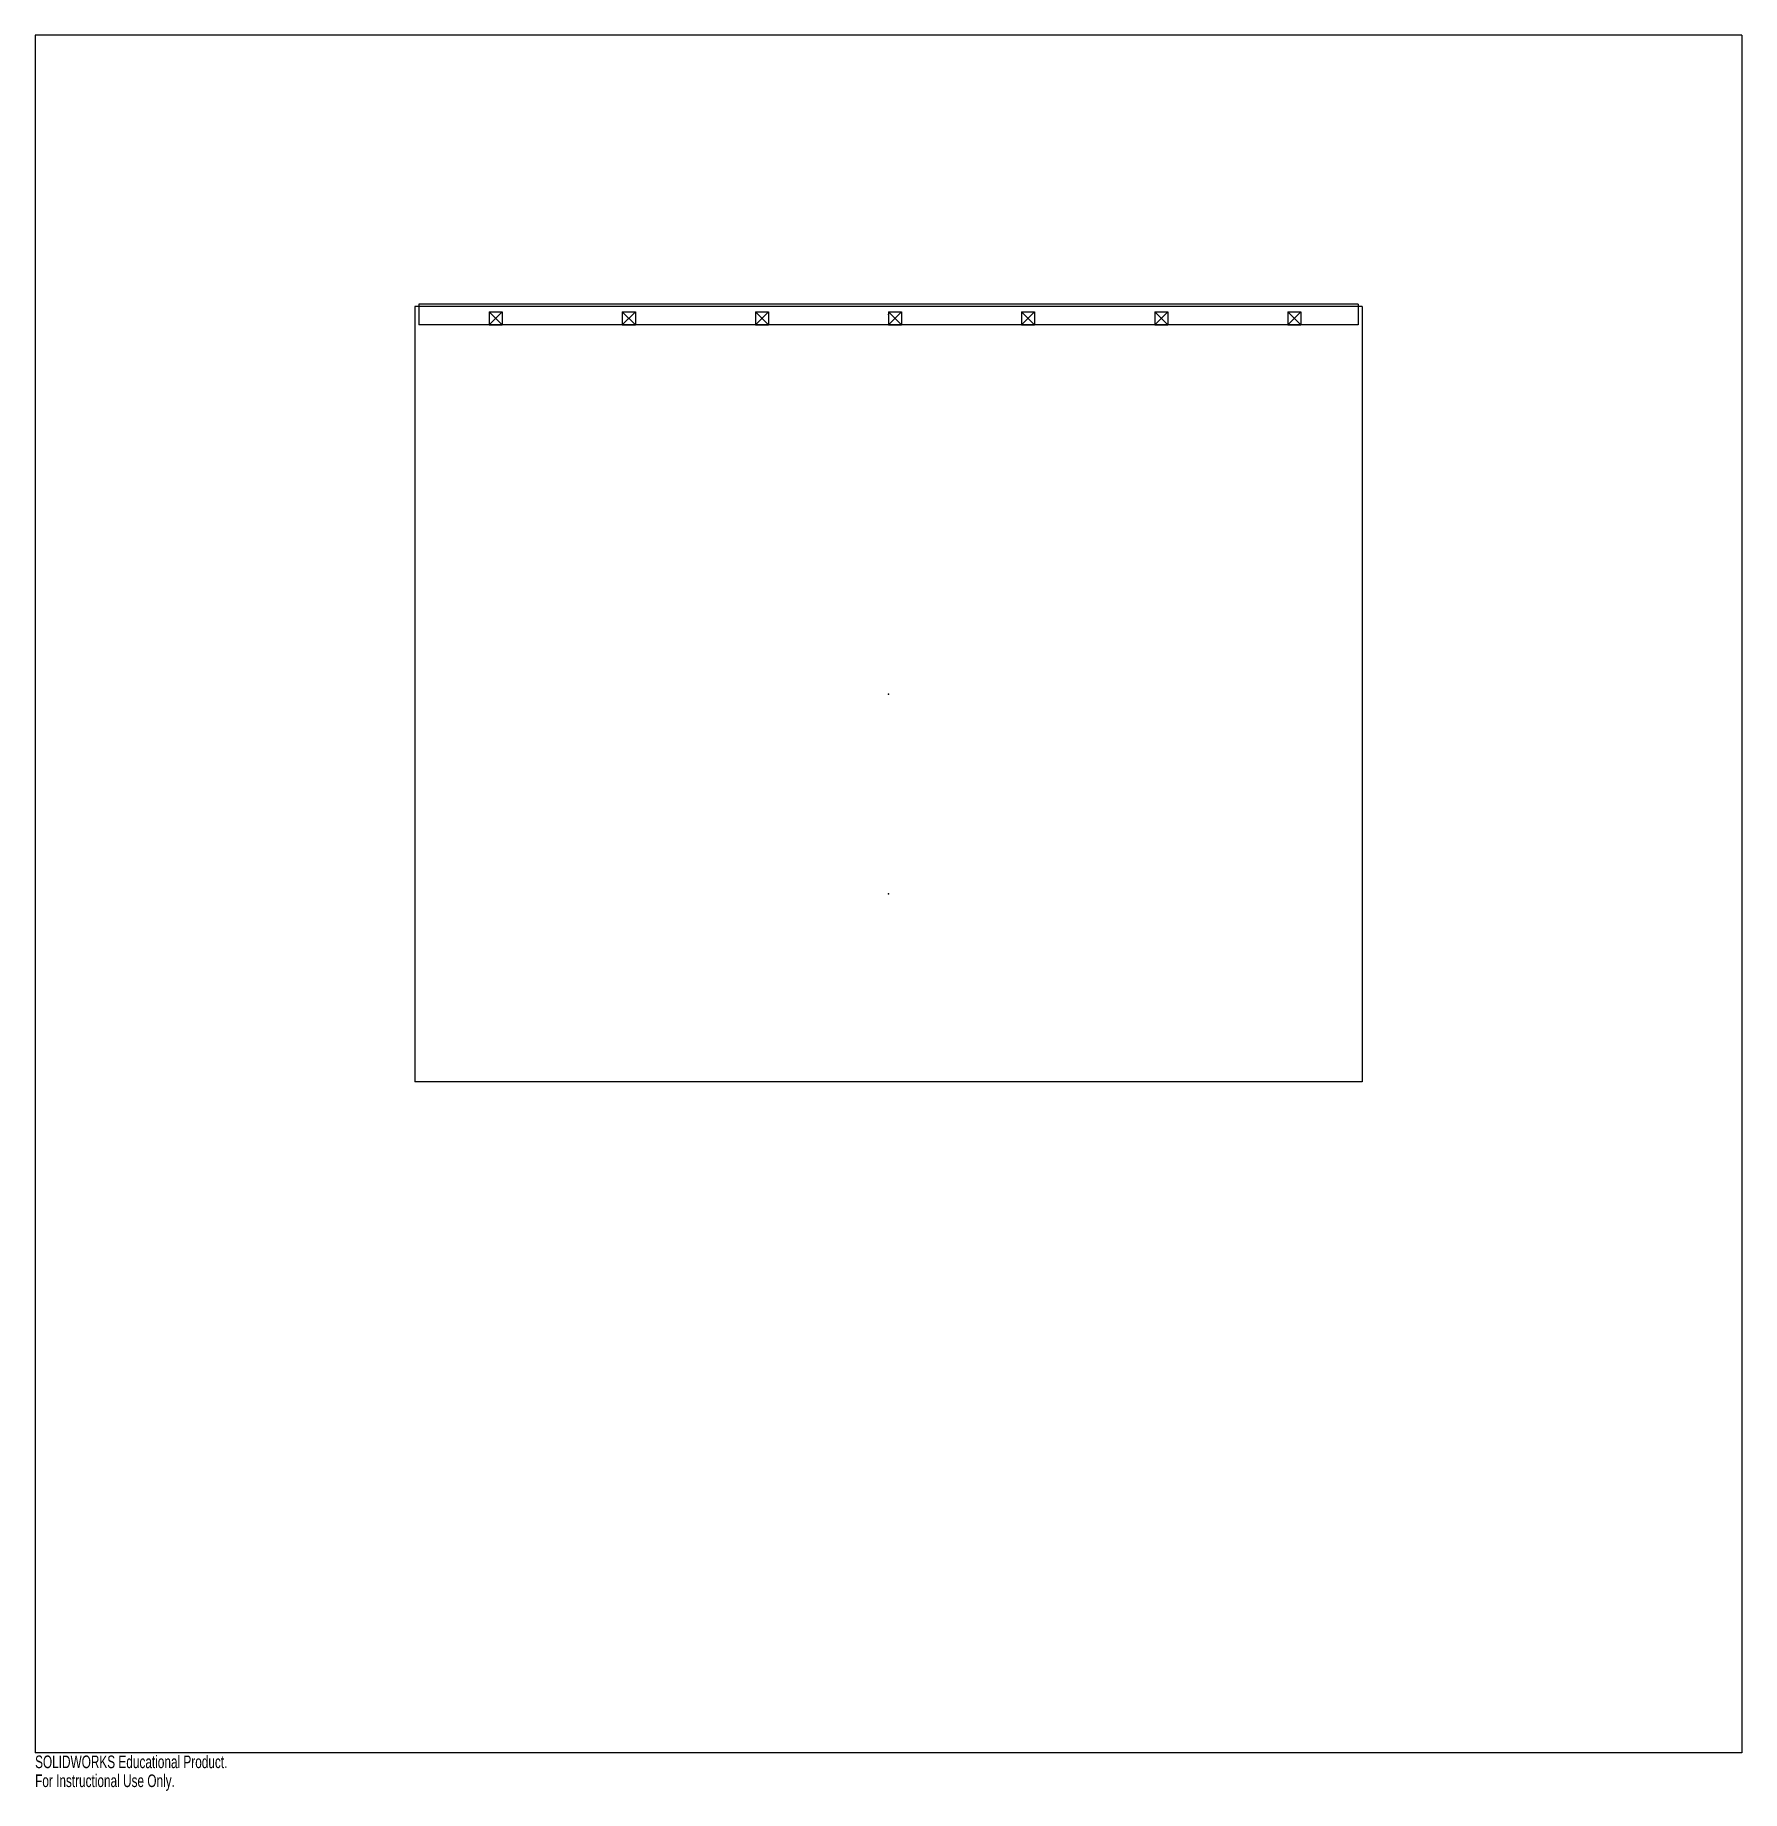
# Model space of a CAD drawing. Header units: millimetres. Extents: x -327 to 327, y -344 to 329.
import ezdxf

# ---------------------------------------------------------------- set-up
doc = ezdxf.new("R2010")
doc.units = ezdxf.units.MM
doc.header["$PDSIZE"] = -1
doc.linetypes.add('CENTERX2', pattern=[20.32, 12.7, -2.54, 2.54, -2.54])
doc.styles.add('SLDTEXTSTYLE0', font='TXT', dxfattribs={"width": 0.7})

msp = doc.modelspace()

# ---------------------------------------------------------------- linework, layer by layer
at = {"color": 7, "linetype": 'Continuous'}
for p, q in [((327, 329), (-327, 329)), ((-327, 329), (-327, -329)), ((327, 329), (327, -329)), ((181.5, 225), (-181.5, 225)), ((-181.5, 225), (-181.5, -72)), ((180, 226), (-180, 226)), ((-180, 226), (-180, 218)), ((-153, 223), (-148, 223)), ((-153, 223), (-153, 218)), ((-148, 223), (-148, 218)), ((-102, 223), (-102, 218)), ((-102, 223), (-97, 223)), ((-97, 223), (-97, 218)), ((-51, 223), (-51, 218)), ((-51, 223), (-46, 223)), ((-46, 223), (-46, 218)), ((0, 223), (0, 218)), ((0, 223), (5, 223)), ((5, 223), (5, 218)), ((51, 223), (51, 218)), ((51, 223), (56, 223)), ((56, 223), (56, 218)), ((102, 223), (102, 218)), ((102, 223), (107, 223)), ((107, 223), (107, 218)), ((153, 223), (153, 218)), ((153, 223), (158, 223)), ((158, 223), (158, 218)), ((180, 226), (180, 218)), ((181.5, 225), (181.5, -72)), ((180, 218), (-180, 218)), ((-153, 218), (-148, 218)), ((-102, 218), (-97, 218)), ((-51, 218), (-46, 218)), ((0, 218), (5, 218)), ((51, 218), (56, 218)), ((102, 218), (107, 218)), ((153, 218), (158, 218)), ((181.5, -72), (-181.5, -72)), ((327, -329), (-327, -329))]:
    msp.add_line(p, q, dxfattribs=at)
at = {"color": 7, "linetype": 'CENTERX2'}
for p, q in [((-153, 223), (-148, 218)), ((-153, 218), (-148, 223)), ((-102, 223), (-97, 218)), ((-102, 218), (-97, 223)), ((-51, 223), (-46, 218)), ((-51, 218), (-46, 223)), ((0, 223), (5, 218)), ((0, 218), (5, 223)), ((51, 223), (56, 218)), ((51, 218), (56, 223)), ((102, 223), (107, 218)), ((102, 218), (107, 223)), ((153, 223), (158, 218)), ((153, 218), (158, 223))]:
    msp.add_line(p, q, dxfattribs=at)
at = {"color": 7, "linetype": 'Continuous'}
for p in [(0, 222), (-150.5, 220.5), (-99.5, 220.5), (-48.5, 220.5), (2.5, 220.5), (53.5, 220.5), (104.5, 220.5), (155.5, 220.5), (0, 76.5), (0, 0)]:
    msp.add_point(p, dxfattribs=at)

# ---------------------------------------------------------------- texts
at = {"color": 7, "linetype": 'Continuous', "char_height": 4.8336, "attachment_point": 1, "style": 'SLDTEXTSTYLE0'}
for s, insert in [('SOLIDWORKS Educational Product.', (-327, -330.02)), ('For Instructional Use Only.', (-327, -337.27))]:
    msp.add_mtext(s, dxfattribs=dict(at, insert=insert))

doc.saveas('drawing.dxf')
